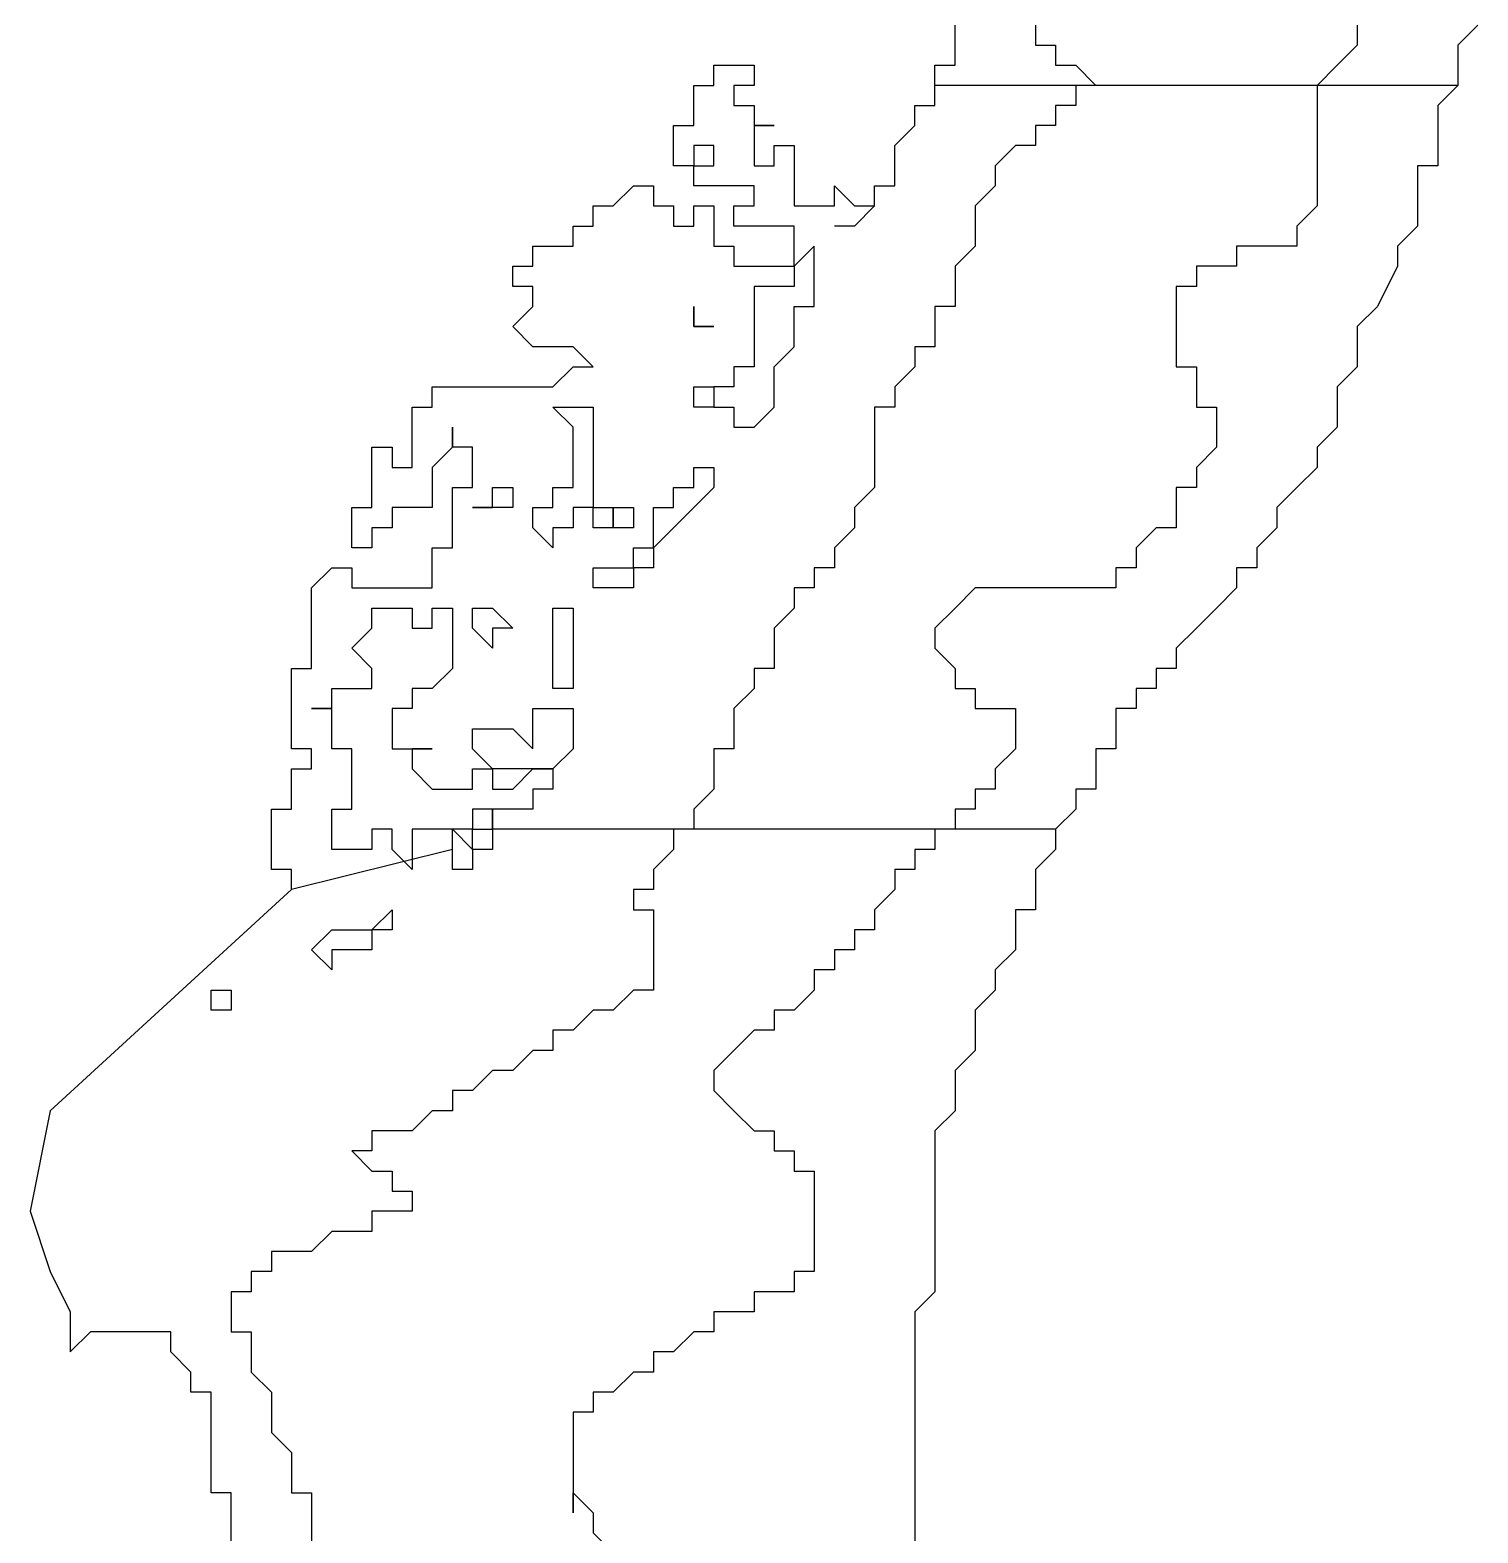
# Model space of a CAD drawing. Extents: x -79.2 to -65.2, y 32.5 to 44.8.
# Drawn here: x -76.07 to -75.35, y 36.82 to 37.567 of the extents above; entities that cross this region are included whole.
import ezdxf

# ---------------------------------------------------------------- set-up
doc = ezdxf.new("R2010")
doc.units = 0

msp = doc.modelspace()

# ---------------------------------------------------------------- linework, layer by layer
at = {"layer": '0FINSTR_G'}
for points in [[(-75.62, 37.54), (-75.62, 37.54), (-75.62, 37.55), (-75.62, 37.55), (-75.61, 37.55), (-75.61, 37.55), (-75.61, 37.55), (-75.61, 37.56), (-75.61, 37.56), (-75.61, 37.56), (-75.61, 37.57)], [(-75.57, 37.57), (-75.57, 37.56), (-75.56, 37.56), (-75.56, 37.56), (-75.56, 37.56), (-75.56, 37.56), (-75.56, 37.55), (-75.55, 37.55), (-75.55, 37.55), (-75.55, 37.55), (-75.55, 37.55), (-75.54, 37.54), (-75.54, 37.54)], [(-75.41, 37.57), (-75.41, 37.56), (-75.41, 37.56), (-75.42, 37.55), (-75.42, 37.55), (-75.42, 37.55), (-75.42, 37.55), (-75.43, 37.54), (-75.43, 37.54)], [(-75.35, 37.57), (-75.36, 37.56), (-75.36, 37.56), (-75.36, 37.55), (-75.36, 37.54), (-75.36, 37.54)], [(-75.91, 37.3), (-75.91, 37.29), (-75.91, 37.29), (-75.9, 37.29), (-75.9, 37.29), (-75.9, 37.29), (-75.89, 37.29), (-75.89, 37.29), (-75.88, 37.29), (-75.88, 37.29), (-75.88, 37.29), (-75.87, 37.29), (-75.87, 37.29), (-75.87, 37.3), (-75.87, 37.3), (-75.87, 37.3), (-75.87, 37.31), (-75.87, 37.31), (-75.87, 37.31), (-75.86, 37.31), (-75.86, 37.32), (-75.86, 37.32), (-75.86, 37.32), (-75.86, 37.32), (-75.86, 37.33), (-75.86, 37.33), (-75.86, 37.33), (-75.86, 37.33), (-75.86, 37.34), (-75.86, 37.34), (-75.86, 37.34), (-75.85, 37.34), (-75.85, 37.35), (-75.85, 37.35), (-75.85, 37.35), (-75.85, 37.35), (-75.85, 37.35), (-75.85, 37.36), (-75.86, 37.36), (-75.86, 37.36), (-75.86, 37.37), (-75.86, 37.36), (-75.86, 37.36), (-75.86, 37.36), (-75.87, 37.35), (-75.87, 37.35), (-75.87, 37.35), (-75.87, 37.34), (-75.87, 37.34), (-75.87, 37.34), (-75.87, 37.34), (-75.87, 37.33), (-75.88, 37.33), (-75.88, 37.33), (-75.88, 37.33), (-75.89, 37.33), (-75.89, 37.33), (-75.89, 37.32), (-75.89, 37.32), (-75.9, 37.32), (-75.9, 37.31), (-75.9, 37.31), (-75.9, 37.31), (-75.91, 37.31), (-75.91, 37.31), (-75.91, 37.32), (-75.91, 37.32), (-75.91, 37.32), (-75.91, 37.32), (-75.91, 37.33), (-75.91, 37.33), (-75.9, 37.33), (-75.9, 37.33), (-75.9, 37.34), (-75.9, 37.34), (-75.9, 37.34), (-75.9, 37.35), (-75.9, 37.35), (-75.9, 37.35), (-75.9, 37.35), (-75.9, 37.36), (-75.89, 37.36), (-75.89, 37.35), (-75.88, 37.35), (-75.88, 37.35), (-75.88, 37.36), (-75.88, 37.36), (-75.88, 37.36), (-75.88, 37.37), (-75.88, 37.37), (-75.88, 37.37), (-75.88, 37.38), (-75.88, 37.38), (-75.87, 37.38), (-75.87, 37.38), (-75.87, 37.38), (-75.87, 37.39), (-75.86, 37.39), (-75.86, 37.39), (-75.85, 37.39), (-75.85, 37.39), (-75.85, 37.39), (-75.84, 37.39), (-75.84, 37.39), (-75.83, 37.39), (-75.83, 37.39), (-75.83, 37.39), (-75.83, 37.39), (-75.82, 37.39), (-75.82, 37.39), (-75.81, 37.39), (-75.81, 37.39), (-75.81, 37.39), (-75.81, 37.39), (-75.8, 37.4), (-75.8, 37.4), (-75.8, 37.4), (-75.79, 37.4), (-75.79, 37.4), (-75.79, 37.4), (-75.8, 37.41), (-75.8, 37.41), (-75.8, 37.41), (-75.8, 37.41), (-75.8, 37.41), (-75.81, 37.41), (-75.81, 37.41), (-75.81, 37.41), (-75.82, 37.41), (-75.82, 37.41), (-75.82, 37.41), (-75.83, 37.42), (-75.83, 37.42), (-75.83, 37.42), (-75.83, 37.42), (-75.83, 37.42), (-75.82, 37.43), (-75.82, 37.43), (-75.82, 37.43), (-75.82, 37.44), (-75.82, 37.44), (-75.83, 37.44), (-75.83, 37.44), (-75.83, 37.44), (-75.83, 37.45), (-75.83, 37.45), (-75.82, 37.45), (-75.82, 37.46), (-75.82, 37.46), (-75.82, 37.46), (-75.81, 37.46), (-75.81, 37.46), (-75.8, 37.46), (-75.8, 37.47), (-75.8, 37.47), (-75.8, 37.47), (-75.79, 37.47), (-75.79, 37.47), (-75.79, 37.48), (-75.79, 37.48), (-75.79, 37.48), (-75.78, 37.48), (-75.78, 37.48), (-75.78, 37.48), (-75.77, 37.49), (-75.77, 37.49), (-75.77, 37.49), (-75.76, 37.49), (-75.76, 37.49), (-75.76, 37.48), (-75.75, 37.48), (-75.75, 37.48), (-75.75, 37.47), (-75.75, 37.47), (-75.75, 37.47), (-75.75, 37.47), (-75.75, 37.47), (-75.74, 37.47), (-75.74, 37.48), (-75.74, 37.48), (-75.74, 37.48), (-75.74, 37.48), (-75.73, 37.48), (-75.73, 37.48), (-75.73, 37.48), (-75.73, 37.47), (-75.73, 37.47), (-75.73, 37.47), (-75.73, 37.46), (-75.73, 37.46), (-75.72, 37.46), (-75.72, 37.46), (-75.72, 37.45), (-75.72, 37.45), (-75.72, 37.45), (-75.71, 37.45), (-75.71, 37.45), (-75.71, 37.45), (-75.7, 37.45), (-75.7, 37.45), (-75.7, 37.45), (-75.69, 37.45), (-75.69, 37.44), (-75.7, 37.44), (-75.7, 37.44), (-75.7, 37.44), (-75.71, 37.44), (-75.71, 37.44), (-75.71, 37.44), (-75.71, 37.44), (-75.71, 37.43), (-75.71, 37.43), (-75.71, 37.43), (-75.71, 37.43), (-75.71, 37.42), (-75.71, 37.42), (-75.71, 37.42), (-75.71, 37.42), (-75.71, 37.41), (-75.71, 37.41), (-75.71, 37.4), (-75.72, 37.4), (-75.72, 37.4), (-75.72, 37.4), (-75.72, 37.39), (-75.72, 37.39), (-75.73, 37.39), (-75.73, 37.39), (-75.73, 37.39), (-75.73, 37.38), (-75.72, 37.38), (-75.72, 37.38), (-75.72, 37.37), (-75.72, 37.37), (-75.72, 37.37), (-75.71, 37.37), (-75.71, 37.37), (-75.71, 37.37), (-75.71, 37.37), (-75.7, 37.38), (-75.7, 37.38), (-75.7, 37.38), (-75.7, 37.38), (-75.7, 37.39), (-75.7, 37.39), (-75.7, 37.39), (-75.7, 37.4), (-75.7, 37.4), (-75.7, 37.4), (-75.7, 37.4), (-75.69, 37.41), (-75.69, 37.41), (-75.69, 37.41), (-75.69, 37.42), (-75.69, 37.42), (-75.69, 37.42), (-75.69, 37.42), (-75.69, 37.43), (-75.69, 37.43), (-75.69, 37.43), (-75.68, 37.43), (-75.68, 37.44), (-75.68, 37.44), (-75.68, 37.44), (-75.68, 37.44), (-75.68, 37.45), (-75.68, 37.45), (-75.68, 37.45), (-75.68, 37.45), (-75.68, 37.46), (-75.68, 37.46), (-75.69, 37.45), (-75.69, 37.46), (-75.69, 37.46), (-75.69, 37.46), (-75.69, 37.46), (-75.69, 37.47), (-75.69, 37.47), (-75.69, 37.47), (-75.69, 37.47), (-75.7, 37.47), (-75.7, 37.47), (-75.7, 37.47), (-75.71, 37.47), (-75.71, 37.47), (-75.71, 37.47), (-75.72, 37.47), (-75.72, 37.47), (-75.72, 37.47), (-75.72, 37.47), (-75.72, 37.48), (-75.72, 37.48), (-75.71, 37.48), (-75.71, 37.48), (-75.71, 37.49), (-75.71, 37.49), (-75.72, 37.49), (-75.72, 37.49), (-75.73, 37.49), (-75.73, 37.49), (-75.73, 37.49), (-75.73, 37.49), (-75.73, 37.49), (-75.73, 37.49), (-75.74, 37.49), (-75.74, 37.49), (-75.74, 37.49), (-75.74, 37.49), (-75.74, 37.5), (-75.74, 37.5), (-75.74, 37.5), (-75.73, 37.5), (-75.73, 37.5), (-75.73, 37.51), (-75.74, 37.51), (-75.74, 37.5), (-75.74, 37.5), (-75.75, 37.5), (-75.75, 37.51), (-75.75, 37.51), (-75.75, 37.51), (-75.75, 37.51), (-75.75, 37.52), (-75.75, 37.52), (-75.75, 37.52), (-75.74, 37.52), (-75.74, 37.53), (-75.74, 37.53), (-75.74, 37.53), (-75.74, 37.54), (-75.74, 37.54), (-75.74, 37.54), (-75.73, 37.54), (-75.73, 37.55), (-75.73, 37.55), (-75.73, 37.55), (-75.72, 37.55), (-75.72, 37.55), (-75.71, 37.55), (-75.71, 37.55), (-75.71, 37.55), (-75.71, 37.54), (-75.71, 37.54), (-75.72, 37.54), (-75.72, 37.54), (-75.72, 37.53), (-75.71, 37.53), (-75.71, 37.53), (-75.71, 37.52), (-75.7, 37.52), (-75.71, 37.52), (-75.71, 37.51), (-75.71, 37.51), (-75.71, 37.51), (-75.71, 37.51), (-75.71, 37.5), (-75.71, 37.5), (-75.71, 37.5), (-75.71, 37.5), (-75.7, 37.5), (-75.7, 37.5), (-75.7, 37.51), (-75.7, 37.51), (-75.69, 37.51), (-75.69, 37.51), (-75.69, 37.51), (-75.69, 37.51), (-75.69, 37.51), (-75.69, 37.5), (-75.69, 37.5), (-75.69, 37.5), (-75.69, 37.5), (-75.69, 37.49), (-75.69, 37.49), (-75.69, 37.49), (-75.69, 37.48), (-75.69, 37.48), (-75.69, 37.48), (-75.69, 37.48), (-75.69, 37.48), (-75.68, 37.48), (-75.68, 37.48), (-75.67, 37.48), (-75.67, 37.48), (-75.67, 37.48), (-75.67, 37.48), (-75.67, 37.49), (-75.66, 37.48), (-75.66, 37.48), (-75.66, 37.48), (-75.65, 37.48)], [(-75.54, 37.54), (-75.55, 37.54), (-75.55, 37.54), (-75.55, 37.54), (-75.55, 37.53), (-75.55, 37.53), (-75.56, 37.53), (-75.56, 37.53), (-75.56, 37.52), (-75.57, 37.52), (-75.57, 37.52), (-75.57, 37.52), (-75.57, 37.51), (-75.58, 37.51), (-75.58, 37.51), (-75.58, 37.51), (-75.58, 37.51), (-75.59, 37.5), (-75.59, 37.5), (-75.59, 37.5), (-75.59, 37.49), (-75.59, 37.49), (-75.6, 37.48), (-75.6, 37.48), (-75.6, 37.48), (-75.6, 37.48), (-75.6, 37.48), (-75.6, 37.47), (-75.6, 37.47), (-75.6, 37.46), (-75.6, 37.46), (-75.61, 37.45), (-75.61, 37.45), (-75.61, 37.44), (-75.61, 37.44), (-75.61, 37.43), (-75.61, 37.43), (-75.62, 37.43), (-75.62, 37.42), (-75.62, 37.42), (-75.62, 37.42), (-75.62, 37.42), (-75.62, 37.41), (-75.63, 37.41), (-75.63, 37.4), (-75.63, 37.4), (-75.64, 37.39), (-75.64, 37.39), (-75.64, 37.39), (-75.64, 37.38), (-75.65, 37.38), (-75.65, 37.37), (-75.65, 37.37), (-75.65, 37.36), (-75.65, 37.36), (-75.65, 37.35), (-75.65, 37.34), (-75.65, 37.34), (-75.65, 37.34), (-75.65, 37.34), (-75.66, 37.33), (-75.66, 37.33), (-75.66, 37.32), (-75.66, 37.32), (-75.67, 37.31), (-75.67, 37.31), (-75.67, 37.31), (-75.67, 37.31), (-75.67, 37.3), (-75.68, 37.3), (-75.68, 37.3), (-75.68, 37.29), (-75.68, 37.29), (-75.69, 37.29), (-75.69, 37.28), (-75.69, 37.28), (-75.7, 37.27), (-75.7, 37.26), (-75.7, 37.26), (-75.7, 37.25), (-75.71, 37.25), (-75.71, 37.24), (-75.71, 37.24), (-75.71, 37.24), (-75.72, 37.23), (-75.72, 37.23), (-75.72, 37.23), (-75.72, 37.22), (-75.72, 37.22), (-75.72, 37.21), (-75.72, 37.21), (-75.73, 37.21), (-75.73, 37.2), (-75.73, 37.2), (-75.73, 37.19), (-75.73, 37.19), (-75.73, 37.19), (-75.74, 37.18), (-75.74, 37.18), (-75.74, 37.17), (-75.74, 37.17), (-75.75, 37.17), (-75.75, 37.17)], [(-75.65, 37.48), (-75.65, 37.48), (-75.65, 37.48), (-75.65, 37.48), (-75.65, 37.49), (-75.64, 37.49), (-75.64, 37.49), (-75.64, 37.49), (-75.64, 37.5), (-75.64, 37.5), (-75.64, 37.5), (-75.64, 37.51), (-75.64, 37.51), (-75.64, 37.51), (-75.64, 37.51), (-75.63, 37.52), (-75.63, 37.52), (-75.63, 37.52), (-75.63, 37.53), (-75.63, 37.53), (-75.63, 37.53), (-75.63, 37.53), (-75.62, 37.53), (-75.62, 37.54), (-75.62, 37.54), (-75.62, 37.54)], [(-75.61, 37.54), (-75.62, 37.54)], [(-75.62, 37.54), (-75.62, 37.54)], [(-75.43, 37.54), (-75.43, 37.54), (-75.43, 37.54), (-75.43, 37.53), (-75.43, 37.53), (-75.43, 37.52), (-75.43, 37.51), (-75.43, 37.51), (-75.43, 37.5), (-75.43, 37.5), (-75.43, 37.49), (-75.43, 37.49), (-75.43, 37.48), (-75.43, 37.48), (-75.44, 37.47), (-75.44, 37.47), (-75.44, 37.47), (-75.44, 37.46), (-75.44, 37.46), (-75.45, 37.46), (-75.45, 37.46), (-75.45, 37.46), (-75.45, 37.46), (-75.46, 37.46), (-75.46, 37.46), (-75.46, 37.46), (-75.46, 37.46), (-75.47, 37.46), (-75.47, 37.45), (-75.47, 37.45), (-75.48, 37.45), (-75.48, 37.45), (-75.48, 37.45), (-75.49, 37.45), (-75.49, 37.45), (-75.49, 37.44), (-75.49, 37.44), (-75.5, 37.44), (-75.5, 37.44), (-75.5, 37.43), (-75.5, 37.43), (-75.5, 37.43), (-75.5, 37.42), (-75.5, 37.41), (-75.5, 37.41), (-75.5, 37.41), (-75.5, 37.4), (-75.49, 37.4), (-75.49, 37.4), (-75.49, 37.39), (-75.49, 37.39), (-75.49, 37.39), (-75.49, 37.39), (-75.49, 37.38), (-75.48, 37.38), (-75.48, 37.38), (-75.48, 37.38), (-75.48, 37.38), (-75.48, 37.37), (-75.48, 37.37), (-75.48, 37.37), (-75.48, 37.36), (-75.48, 37.36), (-75.49, 37.35), (-75.49, 37.35), (-75.49, 37.35), (-75.49, 37.34), (-75.5, 37.34), (-75.5, 37.33), (-75.5, 37.33), (-75.5, 37.33), (-75.5, 37.32), (-75.51, 37.32), (-75.51, 37.32), (-75.52, 37.31), (-75.52, 37.3), (-75.53, 37.3), (-75.53, 37.3), (-75.53, 37.3), (-75.53, 37.29), (-75.54, 37.29), (-75.54, 37.29), (-75.55, 37.29), (-75.55, 37.29), (-75.55, 37.29), (-75.56, 37.29), (-75.57, 37.29), (-75.57, 37.29), (-75.58, 37.29), (-75.58, 37.29), (-75.58, 37.29), (-75.59, 37.29), (-75.59, 37.29), (-75.59, 37.29), (-75.6, 37.29), (-75.6, 37.29), (-75.6, 37.29), (-75.61, 37.28), (-75.61, 37.28), (-75.61, 37.28), (-75.61, 37.28), (-75.62, 37.27), (-75.62, 37.27), (-75.62, 37.27), (-75.62, 37.26), (-75.62, 37.26), (-75.62, 37.26), (-75.62, 37.26), (-75.62, 37.26), (-75.61, 37.25), (-75.61, 37.25), (-75.61, 37.24), (-75.61, 37.24), (-75.6, 37.24), (-75.6, 37.24), (-75.6, 37.24), (-75.6, 37.23), (-75.59, 37.23), (-75.59, 37.23), (-75.58, 37.23), (-75.58, 37.22), (-75.58, 37.22), (-75.58, 37.22), (-75.58, 37.22), (-75.58, 37.22), (-75.58, 37.21), (-75.58, 37.21), (-75.58, 37.21), (-75.59, 37.2), (-75.59, 37.2), (-75.59, 37.19), (-75.6, 37.19), (-75.6, 37.19), (-75.6, 37.18), (-75.6, 37.18), (-75.61, 37.18), (-75.61, 37.18), (-75.61, 37.17), (-75.62, 37.17), (-75.62, 37.17), (-75.62, 37.17)], [(-75.54, 37.54), (-75.61, 37.54)], [(-75.36, 37.54), (-75.36, 37.54), (-75.37, 37.53), (-75.37, 37.52), (-75.37, 37.52), (-75.37, 37.51), (-75.37, 37.51), (-75.37, 37.5), (-75.38, 37.5), (-75.38, 37.49), (-75.38, 37.49), (-75.38, 37.48), (-75.38, 37.47), (-75.39, 37.46), (-75.39, 37.46), (-75.39, 37.45), (-75.39, 37.45), (-75.4, 37.43), (-75.4, 37.43), (-75.41, 37.42), (-75.41, 37.41), (-75.41, 37.4), (-75.42, 37.39), (-75.42, 37.39), (-75.42, 37.38), (-75.42, 37.37), (-75.43, 37.36), (-75.43, 37.36), (-75.43, 37.35), (-75.43, 37.35), (-75.44, 37.34), (-75.44, 37.34), (-75.45, 37.33), (-75.45, 37.32), (-75.45, 37.32), (-75.46, 37.31), (-75.46, 37.3), (-75.47, 37.3), (-75.47, 37.29), (-75.47, 37.29), (-75.48, 37.28), (-75.48, 37.28), (-75.48, 37.28), (-75.49, 37.27), (-75.49, 37.27), (-75.5, 37.26), (-75.5, 37.26), (-75.5, 37.25), (-75.51, 37.25), (-75.51, 37.24), (-75.52, 37.24), (-75.52, 37.23), (-75.52, 37.23), (-75.53, 37.23), (-75.53, 37.22), (-75.53, 37.21), (-75.53, 37.21), (-75.54, 37.21), (-75.54, 37.2), (-75.54, 37.19), (-75.55, 37.19), (-75.55, 37.18), (-75.55, 37.18), (-75.56, 37.17), (-75.56, 37.17), (-75.56, 37.17)], [(-75.43, 37.54), (-75.54, 37.54)], [(-75.36, 37.54), (-75.43, 37.54)], [(-75.65, 37.48), (-75.66, 37.47), (-75.66, 37.47), (-75.66, 37.47), (-75.67, 37.47), (-75.67, 37.47)], [(-75.74, 37.42), (-75.74, 37.42), (-75.74, 37.42), (-75.74, 37.42), (-75.74, 37.43), (-75.74, 37.42), (-75.73, 37.42), (-75.74, 37.42), (-75.74, 37.42)], [(-75.73, 37.38), (-75.74, 37.38), (-75.74, 37.38), (-75.74, 37.39), (-75.73, 37.39), (-75.73, 37.38), (-75.73, 37.38), (-75.73, 37.38), (-75.73, 37.38)], [(-75.81, 37.31), (-75.81, 37.31), (-75.82, 37.32), (-75.82, 37.32), (-75.82, 37.32), (-75.82, 37.33), (-75.81, 37.33), (-75.81, 37.33), (-75.81, 37.33), (-75.81, 37.34), (-75.81, 37.34), (-75.81, 37.34), (-75.8, 37.34), (-75.8, 37.35), (-75.8, 37.35), (-75.8, 37.35), (-75.8, 37.35), (-75.8, 37.36), (-75.8, 37.36), (-75.8, 37.36), (-75.8, 37.37), (-75.8, 37.37), (-75.8, 37.37), (-75.8, 37.37), (-75.8, 37.37), (-75.81, 37.38), (-75.81, 37.38), (-75.81, 37.38), (-75.81, 37.38), (-75.81, 37.38), (-75.8, 37.38), (-75.8, 37.38), (-75.8, 37.38), (-75.79, 37.38), (-75.79, 37.38), (-75.79, 37.38), (-75.79, 37.37), (-75.79, 37.37), (-75.79, 37.37), (-75.79, 37.37), (-75.79, 37.36), (-75.79, 37.36), (-75.79, 37.36), (-75.79, 37.36), (-75.79, 37.35), (-75.79, 37.35), (-75.79, 37.35), (-75.79, 37.34), (-75.79, 37.34), (-75.79, 37.34), (-75.79, 37.33), (-75.8, 37.33), (-75.8, 37.33), (-75.8, 37.33), (-75.8, 37.33), (-75.8, 37.32), (-75.8, 37.32), (-75.81, 37.32), (-75.81, 37.32), (-75.81, 37.31), (-75.81, 37.31)], [(-75.78, 37.29), (-75.79, 37.29), (-75.79, 37.29), (-75.79, 37.3), (-75.79, 37.3), (-75.78, 37.3), (-75.78, 37.3), (-75.78, 37.3), (-75.77, 37.3), (-75.77, 37.31), (-75.77, 37.31), (-75.77, 37.31), (-75.76, 37.31), (-75.76, 37.32), (-75.76, 37.32), (-75.76, 37.32), (-75.76, 37.33), (-75.75, 37.33), (-75.75, 37.33), (-75.75, 37.33), (-75.75, 37.33), (-75.75, 37.34), (-75.74, 37.34), (-75.74, 37.34), (-75.74, 37.35), (-75.73, 37.35), (-75.73, 37.35), (-75.73, 37.34), (-75.73, 37.34), (-75.73, 37.34), (-75.74, 37.33), (-75.74, 37.33), (-75.74, 37.33), (-75.74, 37.33), (-75.74, 37.33), (-75.75, 37.32), (-75.75, 37.32), (-75.75, 37.32), (-75.75, 37.32), (-75.76, 37.31), (-75.76, 37.31), (-75.76, 37.31), (-75.76, 37.31), (-75.76, 37.3), (-75.77, 37.3), (-75.77, 37.3), (-75.77, 37.3), (-75.77, 37.3), (-75.77, 37.29), (-75.78, 37.29), (-75.78, 37.29)], [(-75.83, 37.33), (-75.83, 37.33), (-75.84, 37.33), (-75.84, 37.33), (-75.84, 37.33), (-75.85, 37.33), (-75.85, 37.33), (-75.84, 37.33), (-75.84, 37.33), (-75.84, 37.34), (-75.83, 37.34), (-75.83, 37.34), (-75.83, 37.33)], [(-75.79, 37.32), (-75.79, 37.32), (-75.79, 37.32), (-75.79, 37.33), (-75.79, 37.33), (-75.79, 37.33), (-75.78, 37.33), (-75.78, 37.33), (-75.78, 37.32), (-75.79, 37.32), (-75.79, 37.32)], [(-75.78, 37.32), (-75.78, 37.33), (-75.78, 37.33), (-75.78, 37.33), (-75.77, 37.33), (-75.77, 37.33), (-75.77, 37.33), (-75.77, 37.33), (-75.77, 37.32), (-75.78, 37.32)], [(-75.94, 37.14), (-75.94, 37.14), (-75.94, 37.14), (-75.94, 37.15), (-75.94, 37.15), (-75.95, 37.15), (-75.95, 37.16), (-75.95, 37.16), (-75.95, 37.16), (-75.95, 37.17), (-75.95, 37.17), (-75.95, 37.17), (-75.95, 37.18), (-75.94, 37.18), (-75.94, 37.18), (-75.94, 37.19), (-75.94, 37.19), (-75.94, 37.19), (-75.94, 37.19), (-75.94, 37.2), (-75.94, 37.2), (-75.94, 37.2), (-75.93, 37.2), (-75.93, 37.21), (-75.93, 37.21), (-75.94, 37.21), (-75.94, 37.22), (-75.94, 37.22), (-75.94, 37.22), (-75.94, 37.22), (-75.94, 37.23), (-75.94, 37.23), (-75.94, 37.23), (-75.94, 37.24), (-75.94, 37.24), (-75.94, 37.24), (-75.94, 37.25), (-75.93, 37.25), (-75.93, 37.25), (-75.93, 37.26), (-75.93, 37.26), (-75.93, 37.26), (-75.93, 37.27), (-75.93, 37.27), (-75.93, 37.27), (-75.93, 37.27), (-75.93, 37.28), (-75.93, 37.28), (-75.93, 37.28), (-75.93, 37.29), (-75.93, 37.29), (-75.93, 37.29), (-75.93, 37.29), (-75.92, 37.3), (-75.92, 37.3), (-75.92, 37.3), (-75.91, 37.3), (-75.91, 37.3)], [(-75.89, 37.17), (-75.9, 37.17), (-75.9, 37.17), (-75.9, 37.17), (-75.9, 37.16), (-75.9, 37.16), (-75.91, 37.16), (-75.91, 37.16), (-75.91, 37.16), (-75.91, 37.16), (-75.92, 37.16), (-75.92, 37.16), (-75.92, 37.17), (-75.92, 37.17), (-75.92, 37.17), (-75.92, 37.18), (-75.92, 37.18), (-75.91, 37.18), (-75.91, 37.18), (-75.91, 37.19), (-75.91, 37.19), (-75.91, 37.19), (-75.91, 37.2), (-75.91, 37.2), (-75.91, 37.2), (-75.91, 37.21), (-75.91, 37.21), (-75.91, 37.21), (-75.92, 37.21), (-75.92, 37.21), (-75.92, 37.22), (-75.92, 37.22), (-75.92, 37.22), (-75.92, 37.23), (-75.93, 37.23), (-75.92, 37.23), (-75.92, 37.23), (-75.92, 37.24), (-75.92, 37.24), (-75.92, 37.24), (-75.91, 37.24), (-75.91, 37.24), (-75.91, 37.24), (-75.9, 37.24), (-75.9, 37.25), (-75.9, 37.25), (-75.9, 37.25), (-75.91, 37.26), (-75.91, 37.26), (-75.91, 37.26), (-75.9, 37.27), (-75.9, 37.27), (-75.9, 37.27), (-75.9, 37.27), (-75.9, 37.28), (-75.9, 37.28), (-75.89, 37.28), (-75.89, 37.28), (-75.89, 37.28), (-75.88, 37.28), (-75.88, 37.28), (-75.88, 37.27), (-75.88, 37.27), (-75.87, 37.27), (-75.87, 37.28), (-75.87, 37.28), (-75.86, 37.28), (-75.86, 37.27), (-75.86, 37.27), (-75.86, 37.27), (-75.86, 37.26), (-75.86, 37.26), (-75.86, 37.26), (-75.86, 37.26), (-75.86, 37.25), (-75.86, 37.25), (-75.86, 37.25), (-75.86, 37.25), (-75.86, 37.25), (-75.87, 37.24), (-75.87, 37.24), (-75.87, 37.24), (-75.88, 37.24), (-75.88, 37.24), (-75.88, 37.24), (-75.88, 37.23), (-75.89, 37.23), (-75.89, 37.23), (-75.89, 37.23), (-75.89, 37.22), (-75.89, 37.22), (-75.89, 37.22), (-75.89, 37.21), (-75.89, 37.21), (-75.89, 37.21), (-75.89, 37.21), (-75.88, 37.21), (-75.88, 37.21), (-75.88, 37.21), (-75.87, 37.21), (-75.87, 37.21), (-75.88, 37.21), (-75.88, 37.21), (-75.88, 37.2), (-75.88, 37.2), (-75.88, 37.2), (-75.87, 37.19), (-75.87, 37.19), (-75.87, 37.19), (-75.87, 37.19), (-75.86, 37.19), (-75.86, 37.19), (-75.86, 37.19), (-75.86, 37.19), (-75.85, 37.19), (-75.85, 37.2), (-75.84, 37.2), (-75.84, 37.19), (-75.84, 37.19), (-75.83, 37.19), (-75.83, 37.19), (-75.82, 37.2), (-75.82, 37.2), (-75.82, 37.2), (-75.81, 37.2), (-75.81, 37.2), (-75.81, 37.2), (-75.81, 37.19), (-75.81, 37.19), (-75.81, 37.19), (-75.82, 37.19), (-75.82, 37.18), (-75.82, 37.18), (-75.83, 37.18), (-75.83, 37.18), (-75.83, 37.18), (-75.84, 37.18), (-75.84, 37.18), (-75.84, 37.18), (-75.85, 37.18), (-75.85, 37.18), (-75.85, 37.18), (-75.85, 37.17), (-75.86, 37.17), (-75.86, 37.17), (-75.86, 37.17), (-75.87, 37.17), (-75.87, 37.17), (-75.87, 37.17), (-75.88, 37.17), (-75.88, 37.17), (-75.88, 37.16), (-75.88, 37.16), (-75.88, 37.16), (-75.88, 37.15), (-75.88, 37.15), (-75.89, 37.16), (-75.89, 37.16), (-75.89, 37.16), (-75.89, 37.16), (-75.89, 37.17), (-75.89, 37.17), (-75.89, 37.17)], [(-75.84, 37.26), (-75.85, 37.27), (-75.85, 37.27), (-75.85, 37.27), (-75.85, 37.27), (-75.85, 37.28), (-75.85, 37.28), (-75.85, 37.28), (-75.85, 37.28), (-75.85, 37.28), (-75.84, 37.28), (-75.84, 37.28), (-75.84, 37.28), (-75.84, 37.28), (-75.83, 37.27), (-75.83, 37.27), (-75.83, 37.27), (-75.84, 37.27), (-75.84, 37.26), (-75.84, 37.26)], [(-75.8, 37.24), (-75.8, 37.24), (-75.81, 37.24), (-75.81, 37.25), (-75.81, 37.25), (-75.81, 37.25), (-75.81, 37.26), (-75.81, 37.26), (-75.81, 37.26), (-75.81, 37.27), (-75.81, 37.27), (-75.81, 37.27), (-75.81, 37.28), (-75.81, 37.28), (-75.8, 37.28), (-75.8, 37.27), (-75.8, 37.27), (-75.8, 37.27), (-75.8, 37.26), (-75.8, 37.26), (-75.8, 37.26), (-75.8, 37.26), (-75.8, 37.25), (-75.8, 37.25), (-75.8, 37.25), (-75.8, 37.24), (-75.8, 37.24)], [(-75.83, 37.2), (-75.84, 37.2), (-75.84, 37.2), (-75.84, 37.2), (-75.85, 37.21), (-75.85, 37.21), (-75.85, 37.21), (-75.85, 37.21), (-75.85, 37.22), (-75.84, 37.22), (-75.84, 37.22), (-75.83, 37.22), (-75.83, 37.22), (-75.83, 37.22), (-75.82, 37.21), (-75.82, 37.21), (-75.82, 37.22), (-75.82, 37.22), (-75.82, 37.22), (-75.82, 37.23), (-75.82, 37.23), (-75.82, 37.23), (-75.81, 37.23), (-75.81, 37.23), (-75.8, 37.23), (-75.8, 37.23), (-75.8, 37.23), (-75.8, 37.22), (-75.8, 37.22), (-75.8, 37.22), (-75.8, 37.21), (-75.8, 37.21), (-75.8, 37.21), (-75.8, 37.21), (-75.8, 37.21), (-75.81, 37.2), (-75.81, 37.2), (-75.82, 37.2), (-75.82, 37.2), (-75.82, 37.2), (-75.83, 37.2), (-75.83, 37.2)], [(-75.86, 37.16), (-75.86, 37.16), (-75.86, 37.17), (-75.85, 37.16), (-75.85, 37.17), (-75.85, 37.17), (-75.85, 37.17), (-75.84, 37.17), (-75.84, 37.18), (-75.84, 37.17), (-75.84, 37.17), (-75.84, 37.17)], [(-75.75, 37.17), (-75.75, 37.17), (-75.75, 37.16), (-75.75, 37.16), (-75.76, 37.15), (-75.76, 37.15), (-75.76, 37.15), (-75.76, 37.15), (-75.76, 37.14), (-75.77, 37.14), (-75.77, 37.14), (-75.77, 37.13), (-75.76, 37.13), (-75.76, 37.12), (-75.76, 37.12), (-75.76, 37.11), (-75.76, 37.11), (-75.76, 37.11), (-75.76, 37.11), (-75.76, 37.1), (-75.76, 37.1), (-75.76, 37.1), (-75.76, 37.1), (-75.76, 37.09), (-75.76, 37.09), (-75.77, 37.09), (-75.77, 37.09), (-75.77, 37.09), (-75.77, 37.09), (-75.78, 37.08), (-75.78, 37.08), (-75.78, 37.08), (-75.79, 37.08), (-75.79, 37.08), (-75.79, 37.08), (-75.8, 37.07), (-75.8, 37.07), (-75.81, 37.07), (-75.81, 37.06), (-75.82, 37.06), (-75.82, 37.06), (-75.83, 37.05), (-75.83, 37.05), (-75.83, 37.05), (-75.84, 37.05), (-75.84, 37.05), (-75.85, 37.04), (-75.85, 37.04), (-75.86, 37.04), (-75.86, 37.03), (-75.86, 37.03), (-75.87, 37.03), (-75.87, 37.03), (-75.88, 37.02), (-75.89, 37.02), (-75.89, 37.02), (-75.89, 37.02), (-75.9, 37.02), (-75.9, 37.01), (-75.9, 37.01), (-75.9, 37.01), (-75.91, 37.01), (-75.91, 37.01), (-75.9, 37), (-75.9, 37), (-75.9, 37), (-75.9, 37), (-75.9, 37), (-75.89, 37), (-75.89, 37), (-75.89, 37), (-75.89, 36.99), (-75.88, 36.99), (-75.88, 36.99), (-75.88, 36.98), (-75.89, 36.98), (-75.89, 36.98), (-75.89, 36.98), (-75.89, 36.98), (-75.89, 36.98), (-75.9, 36.98), (-75.9, 36.97), (-75.91, 36.97), (-75.91, 36.97), (-75.92, 36.97), (-75.92, 36.97), (-75.92, 36.97), (-75.93, 36.96), (-75.93, 36.96), (-75.93, 36.96), (-75.94, 36.96), (-75.94, 36.96), (-75.94, 36.96), (-75.94, 36.96)], [(-75.84, 37.17), (-75.84, 37.16), (-75.84, 37.16), (-75.84, 37.16), (-75.84, 37.16), (-75.85, 37.16), (-75.85, 37.15), (-75.85, 37.15), (-75.86, 37.15)], [(-75.83, 37.17), (-75.84, 37.17)], [(-75.75, 37.17), (-75.83, 37.17)], [(-75.62, 37.17), (-75.75, 37.17)], [(-75.62, 37.17), (-75.62, 37.17), (-75.62, 37.16), (-75.62, 37.16), (-75.63, 37.16), (-75.63, 37.15), (-75.64, 37.15), (-75.64, 37.14), (-75.64, 37.14), (-75.65, 37.13), (-75.65, 37.13), (-75.65, 37.12), (-75.66, 37.12), (-75.66, 37.11), (-75.66, 37.11), (-75.67, 37.11), (-75.67, 37.11), (-75.67, 37.1), (-75.68, 37.1), (-75.68, 37.09), (-75.68, 37.09), (-75.69, 37.08), (-75.69, 37.08), (-75.7, 37.08), (-75.7, 37.07), (-75.7, 37.07), (-75.7, 37.07), (-75.71, 37.07), (-75.71, 37.07), (-75.71, 37.07), (-75.72, 37.06), (-75.72, 37.06), (-75.72, 37.06), (-75.73, 37.05), (-75.73, 37.05), (-75.73, 37.05), (-75.73, 37.05), (-75.73, 37.04), (-75.73, 37.04), (-75.73, 37.04), (-75.73, 37.04), (-75.72, 37.03), (-75.72, 37.03), (-75.72, 37.03), (-75.72, 37.03), (-75.71, 37.02), (-75.71, 37.02), (-75.71, 37.02), (-75.7, 37.02), (-75.7, 37.02), (-75.7, 37.01), (-75.7, 37.01), (-75.69, 37.01), (-75.69, 37.01), (-75.69, 37.01), (-75.69, 37), (-75.68, 37), (-75.68, 37), (-75.68, 36.99), (-75.68, 36.99), (-75.68, 36.99), (-75.68, 36.98), (-75.68, 36.98), (-75.68, 36.98), (-75.68, 36.98), (-75.68, 36.97), (-75.68, 36.97), (-75.68, 36.97), (-75.68, 36.96), (-75.68, 36.96), (-75.68, 36.96), (-75.68, 36.96), (-75.68, 36.96)], [(-75.56, 37.17), (-75.62, 37.17)], [(-75.56, 37.17), (-75.56, 37.16), (-75.56, 37.16), (-75.57, 37.15), (-75.57, 37.14), (-75.57, 37.14), (-75.57, 37.13), (-75.58, 37.13), (-75.58, 37.12), (-75.58, 37.12), (-75.58, 37.11), (-75.59, 37.1), (-75.59, 37.1), (-75.59, 37.1), (-75.59, 37.09), (-75.59, 37.09), (-75.59, 37.09), (-75.59, 37.09), (-75.6, 37.08), (-75.6, 37.08), (-75.6, 37.07), (-75.6, 37.07), (-75.6, 37.07), (-75.6, 37.06), (-75.6, 37.06), (-75.61, 37.05), (-75.61, 37.05), (-75.61, 37.04), (-75.61, 37.04), (-75.61, 37.04), (-75.61, 37.03), (-75.61, 37.03), (-75.62, 37.02), (-75.62, 37.02), (-75.62, 37.02), (-75.62, 37.01), (-75.62, 37), (-75.62, 37), (-75.62, 36.99), (-75.62, 36.99), (-75.62, 36.99), (-75.62, 36.98), (-75.62, 36.98), (-75.62, 36.98), (-75.62, 36.97), (-75.62, 36.97), (-75.62, 36.97), (-75.62, 36.97), (-75.62, 36.97)], [(-75.86, 37.16), (-75.94, 37.14)], [(-75.86, 37.15), (-75.86, 37.15), (-75.86, 37.15), (-75.86, 37.16), (-75.86, 37.16)], [(-75.94, 37.14), (-76.06, 37.03), (-76.07, 36.98), (-76.06, 36.95), (-76.05, 36.93), (-76.05, 36.91)], [(-75.92, 37.1), (-75.93, 37.11), (-75.93, 37.11), (-75.93, 37.11), (-75.93, 37.11), (-75.92, 37.12), (-75.92, 37.12), (-75.92, 37.12), (-75.91, 37.12), (-75.91, 37.12), (-75.91, 37.12), (-75.9, 37.12), (-75.9, 37.12), (-75.9, 37.12), (-75.89, 37.13), (-75.89, 37.13), (-75.89, 37.13), (-75.89, 37.12), (-75.89, 37.12), (-75.89, 37.12), (-75.9, 37.12), (-75.9, 37.12), (-75.9, 37.12), (-75.9, 37.11), (-75.91, 37.11), (-75.91, 37.11), (-75.92, 37.11), (-75.92, 37.11), (-75.92, 37.1)], [(-75.97, 37.08), (-75.98, 37.08), (-75.98, 37.09), (-75.98, 37.09), (-75.98, 37.09), (-75.98, 37.09), (-75.98, 37.09), (-75.98, 37.09), (-75.97, 37.09), (-75.97, 37.09), (-75.97, 37.09), (-75.97, 37.09), (-75.97, 37.08), (-75.97, 37.08)], [(-75.62, 36.97), (-75.62, 36.96), (-75.62, 36.96)], [(-75.94, 36.96), (-75.95, 36.96), (-75.95, 36.95), (-75.95, 36.95), (-75.96, 36.95), (-75.96, 36.94), (-75.97, 36.94), (-75.97, 36.94), (-75.97, 36.93), (-75.97, 36.93), (-75.97, 36.93), (-75.97, 36.92), (-75.97, 36.92), (-75.96, 36.92), (-75.96, 36.91), (-75.96, 36.91), (-75.96, 36.91), (-75.96, 36.9), (-75.96, 36.9), (-75.96, 36.9), (-75.96, 36.9), (-75.95, 36.89), (-75.95, 36.88), (-75.95, 36.88), (-75.95, 36.88), (-75.95, 36.88), (-75.95, 36.88), (-75.95, 36.88), (-75.95, 36.88), (-75.95, 36.87), (-75.95, 36.87), (-75.95, 36.87), (-75.94, 36.86), (-75.94, 36.86), (-75.94, 36.86), (-75.94, 36.86), (-75.94, 36.85), (-75.94, 36.85), (-75.94, 36.84), (-75.93, 36.84), (-75.93, 36.84), (-75.93, 36.83), (-75.93, 36.83), (-75.93, 36.83)], [(-75.68, 36.96), (-75.68, 36.95), (-75.68, 36.95), (-75.69, 36.95), (-75.69, 36.95), (-75.69, 36.94), (-75.7, 36.94), (-75.7, 36.94), (-75.71, 36.94), (-75.71, 36.93), (-75.71, 36.93), (-75.72, 36.93), (-75.72, 36.93), (-75.73, 36.93), (-75.73, 36.92), (-75.73, 36.92), (-75.74, 36.92), (-75.75, 36.91), (-75.75, 36.91), (-75.76, 36.91)], [(-75.62, 36.96), (-75.62, 36.96), (-75.62, 36.96), (-75.62, 36.96), (-75.62, 36.96), (-75.62, 36.95), (-75.62, 36.94), (-75.63, 36.93), (-75.63, 36.92), (-75.63, 36.92), (-75.63, 36.92), (-75.63, 36.91), (-75.63, 36.91), (-75.63, 36.91), (-75.63, 36.9), (-75.63, 36.9), (-75.63, 36.89), (-75.63, 36.88), (-75.63, 36.88), (-75.63, 36.87), (-75.63, 36.87), (-75.63, 36.86), (-75.63, 36.86), (-75.63, 36.85), (-75.63, 36.85), (-75.63, 36.84), (-75.63, 36.83), (-75.63, 36.82), (-75.63, 36.82), (-75.63, 36.82), (-75.63, 36.81)], [(-75.97, 36.81), (-75.97, 36.82), (-75.97, 36.82), (-75.97, 36.82), (-75.97, 36.83), (-75.97, 36.83), (-75.97, 36.83), (-75.97, 36.84), (-75.97, 36.84), (-75.98, 36.84), (-75.98, 36.85), (-75.98, 36.85), (-75.98, 36.85), (-75.98, 36.86), (-75.98, 36.86), (-75.98, 36.86), (-75.98, 36.87), (-75.98, 36.87), (-75.98, 36.87), (-75.98, 36.87), (-75.98, 36.88), (-75.98, 36.88), (-75.98, 36.88), (-75.98, 36.89), (-75.99, 36.89), (-75.99, 36.89), (-75.99, 36.89), (-75.99, 36.9), (-75.99, 36.9), (-75.99, 36.9), (-76, 36.91), (-76, 36.91), (-76, 36.91), (-76, 36.91), (-76, 36.92), (-76, 36.92), (-76.01, 36.92), (-76.01, 36.92), (-76.02, 36.92), (-76.02, 36.92), (-76.03, 36.92), (-76.03, 36.92), (-76.03, 36.92), (-76.04, 36.92), (-76.04, 36.92), (-76.04, 36.92), (-76.05, 36.91)], [(-75.76, 36.91), (-75.76, 36.9), (-75.77, 36.9), (-75.78, 36.89), (-75.78, 36.89), (-75.78, 36.89), (-75.79, 36.89), (-75.79, 36.89), (-75.79, 36.88), (-75.79, 36.88), (-75.8, 36.88), (-75.8, 36.87), (-75.8, 36.87), (-75.8, 36.87), (-75.8, 36.87), (-75.8, 36.86), (-75.8, 36.86), (-75.8, 36.85), (-75.8, 36.85), (-75.8, 36.85), (-75.8, 36.84), (-75.8, 36.84), (-75.8, 36.84), (-75.8, 36.84), (-75.8, 36.83), (-75.8, 36.84), (-75.79, 36.83), (-75.79, 36.82), (-75.79, 36.82), (-75.78, 36.81)], [(-75.93, 36.83), (-75.93, 36.82), (-75.93, 36.81)]]:
    msp.add_lwpolyline(points, dxfattribs=at)

doc.saveas('drawing.dxf')
